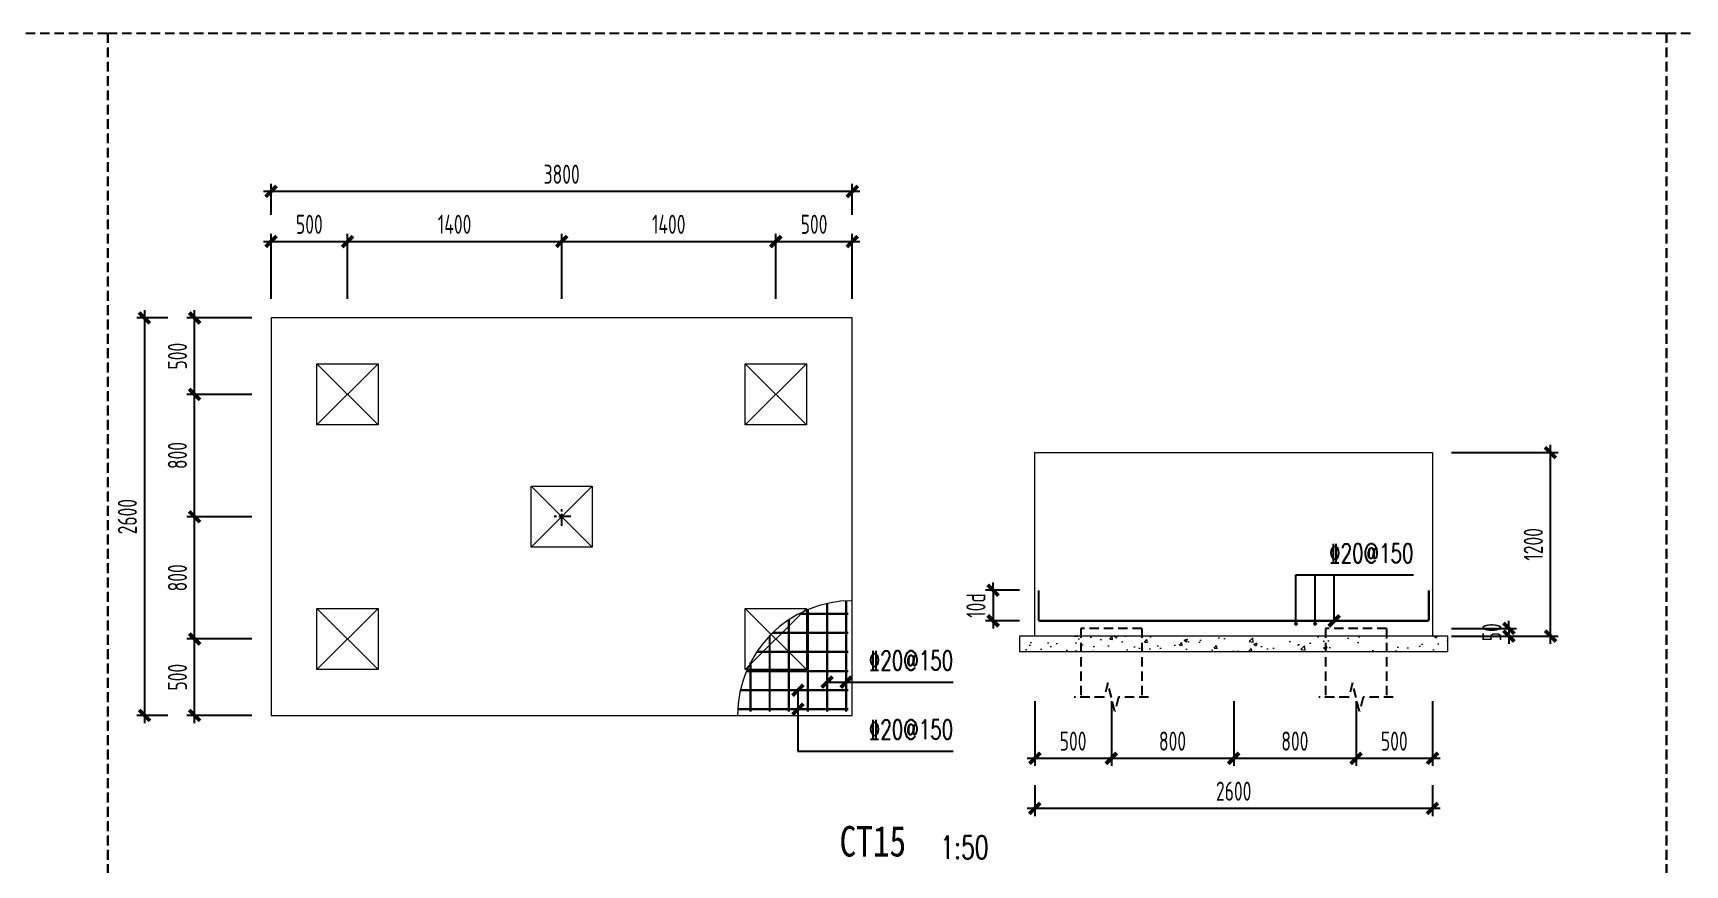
# Model space of a CAD drawing. Extents: x -1201378 to 2367219, y -619313 to 244905.
# Drawn here: x -242901 to -199698, y -464854 to -443086 of the extents above; entities that cross this region are included whole.
import ezdxf
from ezdxf.enums import TextEntityAlignment as Align

# ---------------------------------------------------------------- set-up
doc = ezdxf.new("R2010")
doc.units = 0
doc.header["$LTSCALE"] = 1000
doc.linetypes.add('CENTER', pattern=[2, 1.25, -0.25, 0.25, -0.25])
doc.linetypes.add('HIDDEN', pattern=[0.375, 0.25, -0.125])
doc.layers.get('0').update_dxf_attribs({"linetype": 'CONTINUOUS'})
doc.layers.get('Defpoints').update_dxf_attribs({"linetype": 'CONTINUOUS'})
for name, color, linetype, lineweight in [('S-ct', 2, 'CONTINUOUS', 0), ('S-dim', 81, 'CONTINUOUS', 0), ('S-donut', 11, 'CONTINUOUS', 0), ('S-gj', 6, 'CONTINUOUS', 0), ('S-hatch-c', 253, 'CONTINUOUS', 0), ('S-zhuang', 1, 'CONTINUOUS', 0), ('THIN', 7, 'CONTINUOUS', 0)]:
    doc.layers.add(name, color=color, linetype=linetype, lineweight=lineweight)
for name, color, linetype in [('S-DOTE1', 140, 'CENTER'), ('S-SHAPE2', 165, 'HIDDEN'), ('S-TEXT', 21, 'CONTINUOUS')]:
    doc.layers.add(name, color=color, linetype=linetype)
doc.styles.add('TSSD_Dimension', font='tssdeng.shx', dxfattribs={"width": 0.7, "bigfont": 'hztxt.shx'})
doc.styles.add('TSSD_Norm', font='tj-romans1.shx', dxfattribs={"bigfont": 'tj-hztxt.shx'})
doc.styles.add('TSSD_Rein', font='tj-romans1.shx', dxfattribs={"width": 0.7, "bigfont": 'tj-hztxt.shx'})
doc.styles.add('黑体', font='simhei.ttf', dxfattribs={"width": 0.8})
doc.dimstyles.new('TSSD_50_200', dxfattribs={"dimtxt": 500, "dimasz": 200, "dimexe": 200, "dimexo": 500, "dimgap": 200, "dimtad": 1, "dimdec": 0, "dimlfac": 0.25, "dimzin": 0, "dimdsep": 46, "dimtxsty": 'TSSD_Dimension', "dimblk": 'ARCHTICK', "dimcen": 0, "dimdle": 200, "dimclrt": 7, "dimadec": 0, "dimazin": 0, "dimtfac": 1, "dimtdec": 0, "dimtix": 1, "dimtmove": 2, "dimatfit": 3, "dimfxl": 1, "dimtolj": 1, "dimtzin": 0, "dimarcsym": 0})

# ---------------------------------------------------------------- blocks, each defined once
blk = doc.blocks.new('_ArchTick')
at = {"color": 0, "linetype": 'ByBlock', "const_width": 0.5}
blk.add_lwpolyline([(-0.71, -0.71), (0.71, 0.71)], dxfattribs=at)
blk = doc.blocks.new('*D5822')
at = {"layer": 'Defpoints', "color": 0, "transparency": 16777216}
for p in [(-234675, -448541), (-236675, -450541), (-234675, -450541)]:
    blk.add_point(p, dxfattribs=at)
at = {"layer": 'S-dim', "color": 0, "lineweight": -2, "transparency": 16777216}
for p, q in [((-236675, -450041), (-236675, -448341)), ((-234675, -450041), (-234675, -448341)), ((-236875, -448541), (-234475, -448541))]:
    blk.add_line(p, q, dxfattribs=at)
at = {"layer": 'S-dim', "color": 0, "lineweight": -2, "transparency": 16777216, "xscale": 200, "yscale": 200, "zscale": 200, "rotation": 180}
blk.add_blockref('_ArchTick', (-236675, -448541), dxfattribs=at)
at = {"layer": 'S-dim', "color": 0, "lineweight": -2, "transparency": 16777216, "xscale": 200, "yscale": 200, "zscale": 200}
blk.add_blockref('_ArchTick', (-234675, -448541), dxfattribs=at)
at = {"layer": 'S-dim', "color": 7, "transparency": 16777216, "insert": (-235675, -448091), "char_height": 500, "attachment_point": 5, "style": 'TSSD_Dimension'}
blk.add_mtext('\\A1;500', dxfattribs=at)
blk = doc.blocks.new('*D5823')
at = {"layer": 'Defpoints', "color": 0, "transparency": 16777216}
for p in [(-229075, -448541), (-234675, -450541), (-229075, -450541)]:
    blk.add_point(p, dxfattribs=at)
at = {"layer": 'S-dim', "color": 0, "lineweight": -2, "transparency": 16777216}
for p, q in [((-234675, -450041), (-234675, -448341)), ((-229075, -450041), (-229075, -448341)), ((-234875, -448541), (-228875, -448541))]:
    blk.add_line(p, q, dxfattribs=at)
at = {"layer": 'S-dim', "color": 0, "lineweight": -2, "transparency": 16777216, "xscale": 200, "yscale": 200, "zscale": 200, "rotation": 180}
blk.add_blockref('_ArchTick', (-234675, -448541), dxfattribs=at)
at = {"layer": 'S-dim', "color": 0, "lineweight": -2, "transparency": 16777216, "xscale": 200, "yscale": 200, "zscale": 200}
blk.add_blockref('_ArchTick', (-229075, -448541), dxfattribs=at)
at = {"layer": 'S-dim', "color": 7, "transparency": 16777216, "insert": (-231875, -448091), "char_height": 500, "attachment_point": 5, "style": 'TSSD_Dimension'}
blk.add_mtext('\\A1;1400', dxfattribs=at)
blk = doc.blocks.new('*D5824')
at = {"layer": 'Defpoints', "color": 0, "transparency": 16777216}
for p in [(-221475, -448541), (-223475, -450541), (-221475, -450541)]:
    blk.add_point(p, dxfattribs=at)
at = {"layer": 'S-dim', "color": 0, "lineweight": -2, "transparency": 16777216}
for p, q in [((-223475, -450041), (-223475, -448341)), ((-221475, -450041), (-221475, -448341)), ((-223675, -448541), (-221275, -448541))]:
    blk.add_line(p, q, dxfattribs=at)
at = {"layer": 'S-dim', "color": 0, "lineweight": -2, "transparency": 16777216, "xscale": 200, "yscale": 200, "zscale": 200, "rotation": 180}
blk.add_blockref('_ArchTick', (-223475, -448541), dxfattribs=at)
at = {"layer": 'S-dim', "color": 0, "lineweight": -2, "transparency": 16777216, "xscale": 200, "yscale": 200, "zscale": 200}
blk.add_blockref('_ArchTick', (-221475, -448541), dxfattribs=at)
at = {"layer": 'S-dim', "color": 7, "transparency": 16777216, "insert": (-222475, -448091), "char_height": 500, "attachment_point": 5, "style": 'TSSD_Dimension'}
blk.add_mtext('\\A1;500', dxfattribs=at)
blk = doc.blocks.new('*D5825')
at = {"layer": 'Defpoints', "color": 0, "transparency": 16777216}
for p in [(-223475, -448541), (-229075, -450541), (-223475, -450541)]:
    blk.add_point(p, dxfattribs=at)
at = {"layer": 'S-dim', "color": 0, "lineweight": -2, "transparency": 16777216}
for p, q in [((-229075, -450041), (-229075, -448341)), ((-223475, -450041), (-223475, -448341)), ((-229275, -448541), (-223275, -448541))]:
    blk.add_line(p, q, dxfattribs=at)
at = {"layer": 'S-dim', "color": 0, "lineweight": -2, "transparency": 16777216, "xscale": 200, "yscale": 200, "zscale": 200, "rotation": 180}
blk.add_blockref('_ArchTick', (-229075, -448541), dxfattribs=at)
at = {"layer": 'S-dim', "color": 0, "lineweight": -2, "transparency": 16777216, "xscale": 200, "yscale": 200, "zscale": 200}
blk.add_blockref('_ArchTick', (-223475, -448541), dxfattribs=at)
at = {"layer": 'S-dim', "color": 7, "transparency": 16777216, "insert": (-226275, -448091), "char_height": 500, "attachment_point": 5, "style": 'TSSD_Dimension'}
blk.add_mtext('\\A1;1400', dxfattribs=at)
blk = doc.blocks.new('S-ZHUANG-400')
at = {"layer": 'S-zhuang'}
for p, q in [((200, -200), (-200, 200)), ((-200, -200), (200, 200))]:
    blk.add_line(p, q, dxfattribs=at)
blk.add_lwpolyline([(-200, 200), (200, 200), (200, -200), (-200, -200)], close=True, dxfattribs=at)
blk = doc.blocks.new('*D5826')
at = {"layer": 'Defpoints', "color": 0, "transparency": 16777216}
for p in [(-236675, -447231), (-236675, -448341), (-221475, -448341)]:
    blk.add_point(p, dxfattribs=at)
at = {"layer": 'S-dim', "color": 0, "lineweight": -2, "transparency": 16777216}
for p, q in [((-236675, -447841), (-236675, -447031)), ((-221475, -447841), (-221475, -447031)), ((-221275, -447231), (-236875, -447231))]:
    blk.add_line(p, q, dxfattribs=at)
at = {"layer": 'S-dim', "color": 0, "lineweight": -2, "transparency": 16777216, "xscale": 200, "yscale": 200, "zscale": 200, "rotation": 180}
blk.add_blockref('_ArchTick', (-236675, -447231), dxfattribs=at)
at = {"layer": 'S-dim', "color": 0, "lineweight": -2, "transparency": 16777216, "xscale": 200, "yscale": 200, "zscale": 200}
blk.add_blockref('_ArchTick', (-221475, -447231), dxfattribs=at)
at = {"layer": 'S-dim', "color": 7, "transparency": 16777216, "insert": (-229075, -446781), "char_height": 500, "attachment_point": 5, "style": 'TSSD_Dimension'}
blk.add_mtext('\\A1;3800', dxfattribs=at)
blk = doc.blocks.new('*D5827')
at = {"layer": 'Defpoints', "color": 0, "transparency": 16777216}
for p in [(-238675, -458941), (-236675, -458941), (-236675, -460941)]:
    blk.add_point(p, dxfattribs=at)
at = {"layer": 'S-dim', "color": 0, "lineweight": -2, "transparency": 16777216}
for p, q in [((-238675, -461141), (-238675, -458741)), ((-237175, -458941), (-238875, -458941)), ((-237175, -460941), (-238875, -460941))]:
    blk.add_line(p, q, dxfattribs=at)
at = {"layer": 'S-dim', "color": 0, "lineweight": -2, "transparency": 16777216, "xscale": 200, "yscale": 200, "zscale": 200}
for p, rotation in [((-238675, -458941), 90), ((-238675, -460941), 270)]:
    blk.add_blockref('_ArchTick', p, dxfattribs=dict(at, rotation=rotation))
at = {"layer": 'S-dim', "color": 7, "transparency": 16777216, "insert": (-239125, -459941), "char_height": 500, "attachment_point": 5, "rotation": 90, "style": 'TSSD_Dimension'}
blk.add_mtext('\\A1;500', dxfattribs=at)
blk = doc.blocks.new('*D5828')
at = {"layer": 'Defpoints', "color": 0, "transparency": 16777216}
for p in [(-238675, -455741), (-236675, -455741), (-236675, -458941)]:
    blk.add_point(p, dxfattribs=at)
at = {"layer": 'S-dim', "color": 0, "lineweight": -2, "transparency": 16777216}
for p, q in [((-237175, -455741), (-238875, -455741)), ((-238675, -459141), (-238675, -455541)), ((-237175, -458941), (-238875, -458941))]:
    blk.add_line(p, q, dxfattribs=at)
at = {"layer": 'S-dim', "color": 0, "lineweight": -2, "transparency": 16777216, "xscale": 200, "yscale": 200, "zscale": 200}
for p, rotation in [((-238675, -455741), 90), ((-238675, -458941), 270)]:
    blk.add_blockref('_ArchTick', p, dxfattribs=dict(at, rotation=rotation))
at = {"layer": 'S-dim', "color": 7, "transparency": 16777216, "insert": (-239125, -457341), "char_height": 500, "attachment_point": 5, "rotation": 90, "style": 'TSSD_Dimension'}
blk.add_mtext('\\A1;800', dxfattribs=at)
blk = doc.blocks.new('*D5829')
at = {"layer": 'Defpoints', "color": 0, "transparency": 16777216}
for p in [(-238675, -450541), (-236675, -450541), (-236675, -452541)]:
    blk.add_point(p, dxfattribs=at)
at = {"layer": 'S-dim', "color": 0, "lineweight": -2, "transparency": 16777216}
for p, q in [((-237175, -450541), (-238875, -450541)), ((-238675, -452741), (-238675, -450341)), ((-237175, -452541), (-238875, -452541))]:
    blk.add_line(p, q, dxfattribs=at)
at = {"layer": 'S-dim', "color": 0, "lineweight": -2, "transparency": 16777216, "xscale": 200, "yscale": 200, "zscale": 200}
for p, rotation in [((-238675, -450541), 90), ((-238675, -452541), 270)]:
    blk.add_blockref('_ArchTick', p, dxfattribs=dict(at, rotation=rotation))
at = {"layer": 'S-dim', "color": 7, "transparency": 16777216, "insert": (-239125, -451541), "char_height": 500, "attachment_point": 5, "rotation": 90, "style": 'TSSD_Dimension'}
blk.add_mtext('\\A1;500', dxfattribs=at)
blk = doc.blocks.new('*D5830')
at = {"layer": 'Defpoints', "color": 0, "transparency": 16777216}
for p in [(-238675, -452541), (-236675, -452541), (-236675, -455741)]:
    blk.add_point(p, dxfattribs=at)
at = {"layer": 'S-dim', "color": 0, "lineweight": -2, "transparency": 16777216}
for p, q in [((-237175, -452541), (-238875, -452541)), ((-238675, -455941), (-238675, -452341)), ((-237175, -455741), (-238875, -455741))]:
    blk.add_line(p, q, dxfattribs=at)
at = {"layer": 'S-dim', "color": 0, "lineweight": -2, "transparency": 16777216, "xscale": 200, "yscale": 200, "zscale": 200}
for p, rotation in [((-238675, -452541), 90), ((-238675, -455741), 270)]:
    blk.add_blockref('_ArchTick', p, dxfattribs=dict(at, rotation=rotation))
at = {"layer": 'S-dim', "color": 7, "transparency": 16777216, "insert": (-239125, -454141), "char_height": 500, "attachment_point": 5, "rotation": 90, "style": 'TSSD_Dimension'}
blk.add_mtext('\\A1;800', dxfattribs=at)
blk = doc.blocks.new('*D5831')
at = {"layer": 'Defpoints', "color": 0, "transparency": 16777216}
for p in [(-238875, -450541), (-239985, -460941), (-238875, -460941)]:
    blk.add_point(p, dxfattribs=at)
at = {"layer": 'S-dim', "color": 0, "lineweight": -2, "transparency": 16777216}
for p, q in [((-239375, -450541), (-240185, -450541)), ((-239985, -450341), (-239985, -461141)), ((-239375, -460941), (-240185, -460941))]:
    blk.add_line(p, q, dxfattribs=at)
at = {"layer": 'S-dim', "color": 0, "lineweight": -2, "transparency": 16777216, "xscale": 200, "yscale": 200, "zscale": 200}
for p, rotation in [((-239985, -450541), 90), ((-239985, -460941), 270)]:
    blk.add_blockref('_ArchTick', p, dxfattribs=dict(at, rotation=rotation))
at = {"layer": 'S-dim', "color": 7, "transparency": 16777216, "insert": (-240435, -455741), "char_height": 500, "attachment_point": 5, "rotation": 90, "style": 'TSSD_Dimension'}
blk.add_mtext('\\A1;2600', dxfattribs=at)
blk = doc.blocks.new('*D5854')
at = {"layer": 'Defpoints', "color": 0, "transparency": 16777216}
for p in [(-206300, -454065), (-203214, -454065), (-206300, -458865)]:
    blk.add_point(p, dxfattribs=at)
at = {"layer": 'S-dim', "color": 0, "lineweight": -2, "transparency": 16777216}
for p, q in [((-205800, -454065), (-203014, -454065)), ((-203214, -459065), (-203214, -453865)), ((-205800, -458865), (-203014, -458865))]:
    blk.add_line(p, q, dxfattribs=at)
at = {"layer": 'S-dim', "color": 0, "lineweight": -2, "transparency": 16777216, "xscale": 200, "yscale": 200, "zscale": 200}
for p, rotation in [((-203214, -454065), 90), ((-203214, -458865), 270)]:
    blk.add_blockref('_ArchTick', p, dxfattribs=dict(at, rotation=rotation))
at = {"layer": 'S-dim', "color": 7, "transparency": 16777216, "insert": (-203664, -456465), "char_height": 500, "attachment_point": 5, "rotation": 90, "style": 'TSSD_Dimension'}
blk.add_mtext('\\A1;1200', dxfattribs=at)
blk = doc.blocks.new('*D5855')
at = {"layer": 'Defpoints', "color": 0, "transparency": 16777216}
for p in [(-206300, -458665), (-206300, -458865), (-204300, -458865)]:
    blk.add_point(p, dxfattribs=at)
at = {"layer": 'S-dim', "color": 0, "lineweight": -2, "transparency": 16777216}
for p, q in [((-205800, -458665), (-204100, -458665)), ((-204300, -458665), (-204300, -458465)), ((-204300, -458665), (-204300, -458865)), ((-205800, -458865), (-204100, -458865)), ((-204300, -458865), (-204300, -459065))]:
    blk.add_line(p, q, dxfattribs=at)
at = {"layer": 'S-dim', "color": 0, "lineweight": -2, "transparency": 16777216, "xscale": 200, "yscale": 200, "zscale": 200}
for p, rotation in [((-204300, -458665), 270), ((-204300, -458865), 90)]:
    blk.add_blockref('_ArchTick', p, dxfattribs=dict(at, rotation=rotation))
at = {"layer": 'S-dim', "color": 7, "transparency": 16777216, "insert": (-204750, -458765), "char_height": 500, "attachment_point": 5, "rotation": 90, "style": 'TSSD_Dimension'}
blk.add_mtext('\\A1;50', dxfattribs=at)
blk = doc.blocks.new('*D5856')
at = {"layer": 'Defpoints', "color": 0, "transparency": 16777216}
for p in [(-216600, -457665), (-217792, -458465), (-216600, -458465)]:
    blk.add_point(p, dxfattribs=at)
at = {"layer": 'S-dim', "color": 0, "lineweight": -2, "transparency": 16777216}
for p, q in [((-217792, -457665), (-217792, -457465)), ((-217100, -457665), (-217992, -457665)), ((-217792, -457665), (-217792, -458465)), ((-217100, -458465), (-217992, -458465)), ((-217792, -458465), (-217792, -458665))]:
    blk.add_line(p, q, dxfattribs=at)
at = {"layer": 'S-dim', "color": 0, "lineweight": -2, "transparency": 16777216, "xscale": 200, "yscale": 200, "zscale": 200}
for p, rotation in [((-217792, -457665), 270), ((-217792, -458465), 90)]:
    blk.add_blockref('_ArchTick', p, dxfattribs=dict(at, rotation=rotation))
at = {"layer": 'S-dim', "color": 7, "transparency": 16777216, "insert": (-218242, -458065), "char_height": 500, "attachment_point": 5, "rotation": 90, "style": 'TSSD_Dimension'}
blk.add_mtext('\\A1;10d', dxfattribs=at)
blk = doc.blocks.new('*D5857')
at = {"layer": 'Defpoints', "color": 0, "transparency": 16777216}
for p in [(-216700, -460065), (-214700, -460065), (-214700, -462064)]:
    blk.add_point(p, dxfattribs=at)
at = {"layer": 'S-dim', "color": 0, "lineweight": -2, "transparency": 16777216}
for p, q in [((-216700, -460565), (-216700, -462264)), ((-214700, -460565), (-214700, -462264)), ((-216900, -462064), (-214500, -462064))]:
    blk.add_line(p, q, dxfattribs=at)
at = {"layer": 'S-dim', "color": 0, "lineweight": -2, "transparency": 16777216, "xscale": 200, "yscale": 200, "zscale": 200, "rotation": 180}
blk.add_blockref('_ArchTick', (-216700, -462064), dxfattribs=at)
at = {"layer": 'S-dim', "color": 0, "lineweight": -2, "transparency": 16777216, "xscale": 200, "yscale": 200, "zscale": 200}
blk.add_blockref('_ArchTick', (-214700, -462064), dxfattribs=at)
at = {"layer": 'S-dim', "color": 7, "transparency": 16777216, "insert": (-215700, -461614), "char_height": 500, "attachment_point": 5, "style": 'TSSD_Dimension'}
blk.add_mtext('\\A1;500', dxfattribs=at)
blk = doc.blocks.new('*D5858')
at = {"layer": 'Defpoints', "color": 0, "transparency": 16777216}
for p in [(-214700, -460065), (-211500, -460065), (-211500, -462064)]:
    blk.add_point(p, dxfattribs=at)
at = {"layer": 'S-dim', "color": 0, "lineweight": -2, "transparency": 16777216}
for p, q in [((-214700, -460565), (-214700, -462264)), ((-211500, -460565), (-211500, -462264)), ((-214900, -462064), (-211300, -462064))]:
    blk.add_line(p, q, dxfattribs=at)
at = {"layer": 'S-dim', "color": 0, "lineweight": -2, "transparency": 16777216, "xscale": 200, "yscale": 200, "zscale": 200, "rotation": 180}
blk.add_blockref('_ArchTick', (-214700, -462064), dxfattribs=at)
at = {"layer": 'S-dim', "color": 0, "lineweight": -2, "transparency": 16777216, "xscale": 200, "yscale": 200, "zscale": 200}
blk.add_blockref('_ArchTick', (-211500, -462064), dxfattribs=at)
at = {"layer": 'S-dim', "color": 7, "transparency": 16777216, "insert": (-213100, -461614), "char_height": 500, "attachment_point": 5, "style": 'TSSD_Dimension'}
blk.add_mtext('\\A1;800', dxfattribs=at)
blk = doc.blocks.new('*D5859')
at = {"layer": 'Defpoints', "color": 0, "transparency": 16777216}
for p in [(-208300, -460065), (-206300, -460065), (-206300, -462064)]:
    blk.add_point(p, dxfattribs=at)
at = {"layer": 'S-dim', "color": 0, "lineweight": -2, "transparency": 16777216}
for p, q in [((-208300, -460565), (-208300, -462264)), ((-206300, -460565), (-206300, -462264)), ((-208500, -462064), (-206100, -462064))]:
    blk.add_line(p, q, dxfattribs=at)
at = {"layer": 'S-dim', "color": 0, "lineweight": -2, "transparency": 16777216, "xscale": 200, "yscale": 200, "zscale": 200, "rotation": 180}
blk.add_blockref('_ArchTick', (-208300, -462064), dxfattribs=at)
at = {"layer": 'S-dim', "color": 0, "lineweight": -2, "transparency": 16777216, "xscale": 200, "yscale": 200, "zscale": 200}
blk.add_blockref('_ArchTick', (-206300, -462064), dxfattribs=at)
at = {"layer": 'S-dim', "color": 7, "transparency": 16777216, "insert": (-207300, -461614), "char_height": 500, "attachment_point": 5, "style": 'TSSD_Dimension'}
blk.add_mtext('\\A1;500', dxfattribs=at)
blk = doc.blocks.new('*D5860')
at = {"layer": 'Defpoints', "color": 0, "transparency": 16777216}
for p in [(-211500, -460065), (-208300, -460065), (-208300, -462064)]:
    blk.add_point(p, dxfattribs=at)
at = {"layer": 'S-dim', "color": 0, "lineweight": -2, "transparency": 16777216}
for p, q in [((-211500, -460565), (-211500, -462264)), ((-208300, -460565), (-208300, -462264)), ((-211700, -462064), (-208100, -462064))]:
    blk.add_line(p, q, dxfattribs=at)
at = {"layer": 'S-dim', "color": 0, "lineweight": -2, "transparency": 16777216, "xscale": 200, "yscale": 200, "zscale": 200, "rotation": 180}
blk.add_blockref('_ArchTick', (-211500, -462064), dxfattribs=at)
at = {"layer": 'S-dim', "color": 0, "lineweight": -2, "transparency": 16777216, "xscale": 200, "yscale": 200, "zscale": 200}
blk.add_blockref('_ArchTick', (-208300, -462064), dxfattribs=at)
at = {"layer": 'S-dim', "color": 7, "transparency": 16777216, "insert": (-209900, -461614), "char_height": 500, "attachment_point": 5, "style": 'TSSD_Dimension'}
blk.add_mtext('\\A1;800', dxfattribs=at)
blk = doc.blocks.new('*D5861')
at = {"layer": 'Defpoints', "color": 0, "transparency": 16777216}
for p in [(-216700, -462265), (-206300, -462265), (-216700, -463374)]:
    blk.add_point(p, dxfattribs=at)
at = {"layer": 'S-dim', "color": 0, "lineweight": -2, "transparency": 16777216}
for p, q in [((-216700, -462765), (-216700, -463574)), ((-206300, -462765), (-206300, -463574)), ((-206100, -463374), (-216900, -463374))]:
    blk.add_line(p, q, dxfattribs=at)
at = {"layer": 'S-dim', "color": 0, "lineweight": -2, "transparency": 16777216, "xscale": 200, "yscale": 200, "zscale": 200, "rotation": 180}
blk.add_blockref('_ArchTick', (-216700, -463374), dxfattribs=at)
at = {"layer": 'S-dim', "color": 0, "lineweight": -2, "transparency": 16777216, "xscale": 200, "yscale": 200, "zscale": 200}
blk.add_blockref('_ArchTick', (-206300, -463374), dxfattribs=at)
at = {"layer": 'S-dim', "color": 7, "transparency": 16777216, "insert": (-211500, -462924), "char_height": 500, "attachment_point": 5, "style": 'TSSD_Dimension'}
blk.add_mtext('\\A1;2600', dxfattribs=at)

msp = doc.modelspace()

# ---------------------------------------------------------------- hatches: boundary and pattern name
at = {"layer": 'S-hatch-c'}
h = msp.add_hatch(dxfattribs=at)
h.set_pattern_fill('AR-CONC', color=256, scale=5, style=0)
h.set_pattern_definition([(50, (-211100.1, -459264.8), (910.92, -79.7), [95.25, -1047.75]), (355, (-211100.1, -459264.8), (-176.21, 955.28), [76.2, -838.2]), (100.451, (-211024.2, -459271.4), (734.71, 875.58), [80.95, -890.45]), (46.184, (-211100.1, -459010.8), (1355.4, -210.21), [142.87, -1571.62]), (96.636, (-210987.2, -459028.3), (1187.02, 1237.13), [121.42, -1335.67]), (351.184, (-211100.1, -459010.8), (1187.02, 1237.13), [114.3, -1257.3]), (21, (-210973.1, -459074.3), (758.07, -511.33), [95.25, -1047.75]), (326, (-210973.1, -459074.3), (309.01, 920.94), [76.2, -838.2]), (71.451, (-210910, -459116.9), (1067.08, 409.61), [80.95, -890.45]), (37.5, (-211100.13, -459264.78), (15.443, 422.775), [0, -828.04, 0, -850.9, 0, -841.375]), (7.5, (-211100.13, -459264.8), (334.1, 500.903), [0, -485.14, 0, -808.99, 0, -320.675]), (327.5, (-211383.34, -459264.78), (677.953, -28.644), [0, -317.5, 0, -990.6, 0, -1314.45]), (317.5, (-211510.34, -459264.8), (740.646, 127.13), [0, -412.75, 0, -657.86, 0, -933.45])])
h.paths.add_polyline_path([(-217100.1, -458864.8), (-217100.1, -459264.8), (-205900.1, -459264.8), (-205900.1, -458864.8)])

# ---------------------------------------------------------------- linework, layer by layer
at = {"layer": 'S-ct'}
for p, q in [((-216700.1, -458864.8), (-216700.1, -454064.8)), ((-216700.1, -454064.8), (-206300.1, -454064.8)), ((-206300.1, -454064.8), (-206300.1, -458864.8)), ((-205900.1, -458864.8), (-217100.1, -458864.8)), ((-217100.1, -458864.8), (-217100.1, -459264.8)), ((-205900.1, -459264.8), (-205900.1, -458864.8)), ((-217100.1, -459264.8), (-205900.1, -459264.8))]:
    msp.add_line(p, q, dxfattribs=at)
msp.add_lwpolyline([(-221475.5, -450540.6), (-236675.5, -450540.6), (-236675.5, -460940.6), (-221475.5, -460940.6)], close=True, dxfattribs=at)
at = {"layer": 'S-donut', "const_width": 50}
for points in [[(-209896.5, -458544.8, 1), (-209846.5, -458544.8, 1)], [(-209396.5, -458544.8, 1), (-209346.5, -458544.8, 1)]]:
    msp.add_lwpolyline(points, format="xyb", close=True, dxfattribs=at)
at = {"layer": 'S-DOTE1', "ltscale": 0.25}
for p, q in [((-228835.5, -455740.6), (-229315.5, -455740.6)), ((-229075.5, -455980.6), (-229075.5, -455500.6))]:
    msp.add_line(p, q, dxfattribs=at)
at = {"layer": 'S-gj', "const_width": 60}
for points in [[(-221635.5, -460840.6), (-221635.5, -457944.9)], [(-216600.1, -457664.8), (-216600.1, -458464.8)], [(-206400.1, -457664.8), (-206400.1, -458464.8)], [(-221575.5, -458280.6), (-222862.7, -458280.6)], [(-222635.5, -460840.6), (-222635.5, -458174)], [(-222135.5, -460840.6), (-222135.5, -458014.1)], [(-221575.5, -458780.6), (-223557.4, -458780.6)], [(-223135.5, -460840.6), (-223135.5, -458441.7)], [(-206400.1, -458464.8), (-216600.1, -458464.8)], [(-223635.5, -460840.6), (-223635.5, -458858.7)], [(-224135.5, -460840.6), (-224135.5, -459553.4)], [(-221575.5, -459280.6), (-223974.3, -459280.6)], [(-221575.5, -459780.6), (-224242.1, -459780.6)], [(-221575.5, -460280.6), (-224402, -460280.6)], [(-221575.5, -460780.6), (-224471.2, -460780.6)]]:
    msp.add_lwpolyline(points, dxfattribs=at)
at = {"layer": 'S-SHAPE2'}
for p, q in [((-213900.1, -458664.8), (-215500.1, -458664.8)), ((-215500.1, -458664.8), (-215500.1, -460464.8)), ((-213900.1, -458664.8), (-213900.1, -460464.8)), ((-207500.1, -458664.8), (-209100.1, -458664.8)), ((-209100.1, -458664.8), (-209100.1, -460464.8)), ((-207500.1, -458664.8), (-207500.1, -460464.8))]:
    msp.add_line(p, q, dxfattribs=at)
for points in [[(-281716.5, -443086.1), (-240947.2, -443086.1), (-240947.2, -467344.9), (-281716.5, -467344.9)], [(-240947.2, -443086.1), (-200177.8, -443086.1), (-200177.8, -467344.9), (-240947.2, -467344.9)], [(-200177.8, -443086.1), (-159408.5, -443086.1), (-159408.5, -467344.9), (-200177.8, -467344.9)]]:
    msp.add_lwpolyline(points, close=True, dxfattribs=at)
for points in [[(-213725.1, -460464.8), (-214512.6, -460464.8), (-214606.4, -460839.8), (-214793.9, -460089.8), (-214887.6, -460464.8), (-215675.1, -460464.8)], [(-207325.1, -460464.8), (-208112.6, -460464.8), (-208206.4, -460839.8), (-208393.9, -460089.8), (-208487.6, -460464.8), (-209275.1, -460464.8)]]:
    msp.add_lwpolyline(points, dxfattribs=at)
at = {"layer": 'S-TEXT'}
for p, q in [((-209871.5, -457264.8), (-206794.1, -457264.8)), ((-209871.5, -458544.8), (-209871.5, -457264.8)), ((-209371.5, -458544.8), (-209371.5, -457264.8)), ((-208871.5, -458464.8), (-208871.5, -457264.8)), ((-222135.5, -460071.3), (-218832.5, -460071.3)), ((-222896.8, -460280.6), (-222896.8, -461875.3)), ((-222896.8, -461875.3), (-218832.5, -461875.3))]:
    msp.add_line(p, q, dxfattribs=at)
at = {"layer": 'THIN'}
msp.add_arc((-221475.5, -460940.6), 3000, 90, 180, dxfattribs=at)

# ---------------------------------------------------------------- block references
at = {"layer": 'S-TEXT', "xscale": 200, "yscale": 200, "zscale": 200}
for p in [(-208871.5, -458464.8), (-222896.8, -460280.6), (-222135.5, -460071.3), (-221635.5, -460071.3), (-222896.8, -460780.6)]:
    msp.add_blockref('_ArchTick', p, dxfattribs=at)
at = {"layer": 'S-zhuang', "xscale": 4.000000000000001, "yscale": 4.000000000000001, "zscale": 4.000000000000001, "rotation": 90.00000000000001}
for p in [(-234675.5, -452540.6), (-223475.5, -452540.6), (-229075.5, -455740.6), (-234675.5, -458940.6), (-223475.5, -458940.6)]:
    msp.add_blockref('S-ZHUANG-400', p, dxfattribs=at)

# ---------------------------------------------------------------- texts
at = {"layer": 'S-TEXT', "style": 'TSSD_Rein', "width": 0.7}
for p in [(-206798.6, -457098.1), (-218837.1, -459904.7), (-218837.1, -461708.7)]:
    msp.add_text('%%15320@150', height=500, dxfattribs=at).set_placement(p, align=Align.BOTTOM_RIGHT)
at = {"layer": 'S-TEXT', "style": '黑体', "width": 0.8}
msp.add_text('CT15', height=800, dxfattribs=at).set_placement((-220937.3, -464873.4), align=Align.BOTTOM_CENTER)
at = {"layer": 'S-TEXT', "style": 'TSSD_Norm', "width": 0.7}
msp.add_text('1:50', height=600, dxfattribs=at).set_placement((-219170.2, -464873.4), align=Align.BOTTOM_LEFT)

# ---------------------------------------------------------------- dimensions: what is measured, and where the dimension line sits
at = {"layer": 'S-dim'}
for base, p1, p2, angle, picture, middle in [((-236675.5, -447230.9), (-221475.5, -448340.6), (-236675.5, -448340.6), 180, '*D5826', (-229075.5, -446780.9)), ((-239985.2, -460940.6), (-238875.5, -450540.6), (-238875.5, -460940.6), 270, '*D5831', (-240435.2, -455740.6)), ((-238675.1, -450540.6), (-236675.5, -452540.6), (-236675.5, -450540.6), 90, '*D5829', (-239125.1, -451540.6)), ((-238675.1, -452540.6), (-236675.5, -455740.6), (-236675.5, -452540.6), 90, '*D5830', (-239125.1, -454140.6)), ((-203214, -454064.8), (-206300.1, -458864.8), (-206300.1, -454064.8), 90, '*D5854', (-203664, -456464.8)), ((-238675.1, -455740.6), (-236675.5, -458940.6), (-236675.5, -455740.6), 90, '*D5828', (-239125.1, -457340.6)), ((-238675.1, -458940.6), (-236675.5, -460940.6), (-236675.5, -458940.6), 90, '*D5827', (-239125.1, -459940.6)), ((-204300.1, -458864.8), (-206300.1, -458664.8), (-206300.1, -458864.8), 270, '*D5855', (-204750.1, -458764.8)), ((-216700.1, -463374.3), (-206300.1, -462264.6), (-216700.1, -462264.6), 180, '*D5861', (-211500.1, -462924.3))]:
    dim = msp.add_linear_dim(base=base, p1=p1, p2=p2, angle=angle, dimstyle='TSSD_50_200', dxfattribs=at)
    dim.commit()
    dim.dimension.update_dxf_attribs({"geometry": picture, "text_midpoint": middle})
for base, p1, p2, picture, middle in [((-234675.5, -448541), (-236675.5, -450540.6), (-234675.5, -450540.6), '*D5822', (-235675.5, -448091)), ((-229075.5, -448541), (-234675.5, -450540.6), (-229075.5, -450540.6), '*D5823', (-231875.5, -448091)), ((-223475.5, -448541), (-229075.5, -450540.6), (-223475.5, -450540.6), '*D5825', (-226275.5, -448091)), ((-221475.5, -448541), (-223475.5, -450540.6), (-221475.5, -450540.6), '*D5824', (-222475.5, -448091)), ((-214700.1, -462064.2), (-216700.1, -460064.6), (-214700.1, -460064.6), '*D5857', (-215700.1, -461614.2)), ((-211500.1, -462064.2), (-214700.1, -460064.6), (-211500.1, -460064.6), '*D5858', (-213100.1, -461614.2)), ((-208300.1, -462064.2), (-211500.1, -460064.6), (-208300.1, -460064.6), '*D5860', (-209900.1, -461614.2)), ((-206300.1, -462064.2), (-208300.1, -460064.6), (-206300.1, -460064.6), '*D5859', (-207300.1, -461614.2))]:
    dim = msp.add_linear_dim(base=base, p1=p1, p2=p2, dimstyle='TSSD_50_200', dxfattribs=at)
    dim.commit()
    dim.dimension.update_dxf_attribs({"geometry": picture, "text_midpoint": middle})
dim = msp.add_linear_dim(base=(-217792.3, -458464.8), p1=(-216600.1, -457664.8), p2=(-216600.1, -458464.8), angle=90, text='10d', dimstyle='TSSD_50_200', dxfattribs=at)
dim.commit()
dim.dimension.update_dxf_attribs({"geometry": '*D5856', "text_midpoint": (-218242.3, -458064.8)})

doc.saveas('drawing.dxf')
